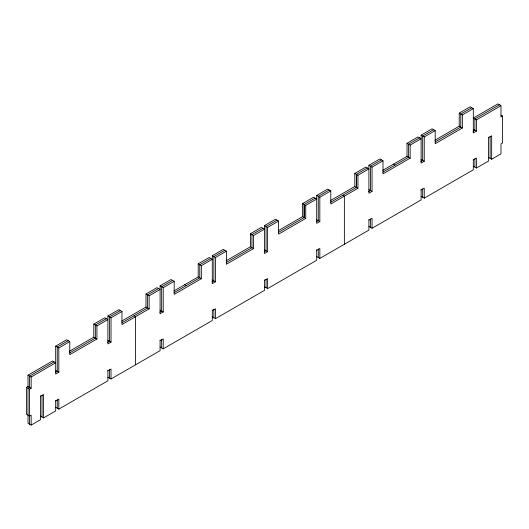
<?xml version="1.0" encoding="UTF-8"?>
<svg xmlns="http://www.w3.org/2000/svg" width="529" height="529" viewBox="0 0 529 529"><rect width="100%" height="100%" fill="white"/><g stroke="black" fill="none" stroke-linecap="round" stroke-linejoin="round"><path stroke-width="0.79" d="M135.556 364.818L135.556 316.692L133.989 315.787M304.175 216.328L304.175 204.472L315.139 198.144M356.381 186.188L356.381 174.332L367.344 168.004M69.782 341.608L58.818 347.937L58.818 372.251L55.684 374.056L55.684 346.125L66.647 339.797L69.782 341.608L69.782 354.668L96.926 338.996L96.926 325.937L107.89 319.602L104.755 317.797L93.792 324.125L93.792 337.185L69.504 351.21M121.981 311.469L111.017 317.797L111.017 342.111L107.89 343.916L107.89 315.992L118.853 309.657L121.981 311.469L121.981 324.528L149.132 308.857L149.132 295.797L160.095 289.462L156.961 287.657L145.997 293.985L145.997 307.045L121.71 321.07M174.186 281.329L163.223 287.657L163.223 311.971L160.095 313.776L160.089 285.852L171.052 279.517L174.186 281.329L174.186 294.389L201.331 278.717L201.331 265.657L212.294 259.322L209.167 257.517L198.203 263.845L198.203 276.905L173.915 290.93M226.392 251.189L215.429 257.517L215.429 281.831L212.294 283.637L212.294 255.712L223.258 249.377L226.392 251.189L226.392 264.249L253.536 248.577L253.536 235.517L264.5 229.183L261.366 227.377L250.402 233.706L250.402 246.765L226.114 260.79M278.598 221.049L267.634 227.377L267.634 251.692L264.5 253.497L264.5 225.572L275.464 219.237L278.598 221.049L278.598 234.109L305.742 218.437L305.742 205.378L316.706 199.043L313.571 197.238L302.608 203.566L302.608 216.626L278.32 230.651M330.797 190.909L319.833 197.238L319.833 221.552L316.706 223.357L316.706 195.432L327.669 189.098L330.797 190.909L330.797 203.969L357.948 188.298L357.948 175.238L368.911 168.903L365.777 167.098L354.814 173.426L354.814 186.486L330.526 200.511M383.003 160.77L372.039 167.098L372.039 191.412L368.911 193.217L368.905 165.293L379.868 158.958L383.003 160.77L383.003 173.829L410.147 158.158L410.147 145.098L421.11 138.763L417.983 136.958L407.019 143.286L407.019 156.346L382.731 170.371M435.208 130.63L424.245 136.958L424.245 161.272L421.11 163.077L421.11 135.153L432.074 128.818L435.208 130.63L435.208 143.69L462.353 128.018L462.353 114.958L473.316 108.624L473.316 132.938L476.45 131.132L476.45 119.878L500.983 105.714L500.983 116.969L502.55 116.063L502.55 142.989L500.983 143.895L500.983 153.84L491.672 159.209L488.545 157.404M434.931 140.231L459.218 126.206L459.218 113.146L470.182 106.818L473.316 108.624M68.215 340.702L57.251 347.031L57.251 371.345L55.373 372.429M106.322 318.703L95.359 325.031L95.359 338.091L69.643 352.936M120.414 310.563L109.457 316.891L109.457 341.205L107.572 342.289M158.528 288.563L147.565 294.891L147.565 307.951L121.849 322.796M172.619 280.423L161.656 286.751L160.089 285.852M210.727 258.423L199.77 264.751L199.77 277.811L174.048 292.656M224.825 250.283L213.861 256.611L213.861 280.925L211.984 282.01M262.933 228.283L251.969 234.612L251.969 247.671L226.253 262.516M277.031 220.143L266.067 226.472L266.067 250.786L264.189 251.87M329.236 190.004L318.273 196.332L318.273 220.646L316.388 221.73M381.435 159.864L370.472 166.192L370.472 190.506L368.594 191.591M419.543 137.864L408.586 144.192L408.586 157.252L382.864 172.097M433.641 129.724L422.678 136.052L422.678 160.366L420.8 161.451M471.749 107.724L460.785 114.052L460.785 127.112L435.069 141.957M28.017 375.16L52.55 360.996L55.684 362.808L31.151 376.972L28.017 375.16L28.017 386.415L26.45 387.321L26.45 414.247L29.584 416.052L31.151 415.146L31.151 425.098L28.017 423.286L28.017 388.22L29.584 387.321L29.584 376.066L54.117 361.902M278.459 232.376L304.175 217.531L304.175 204.472M330.665 202.237L356.381 187.392L356.381 174.332M500.983 105.714L499.416 104.808L474.883 118.972L474.883 130.227L473.005 131.311M159.778 312.15L161.656 311.065L161.656 286.751L163.223 287.657M26.45 387.321L29.584 389.126L31.151 388.22L31.151 376.972M40.455 396.314L43.59 394.502L43.59 417.91L40.455 416.105M488.545 137.613L491.672 135.801L491.672 159.209M55.684 400.982L58.818 399.177L58.818 409.122L55.684 407.31M107.89 370.842L111.017 369.037L111.017 378.982L107.89 377.17M160.095 340.702L163.223 338.897L163.223 348.842L160.089 347.031M212.294 310.563L215.429 308.757L215.429 318.703L212.294 316.891M264.5 280.423L267.634 278.618L267.634 288.563L264.5 286.751M316.706 250.283L319.833 248.478L319.833 258.423L316.706 256.611M368.911 220.143L372.039 218.338L372.039 228.283L368.905 226.472M421.11 190.004L424.245 188.198L424.245 198.144L421.11 196.332M473.316 159.864L476.45 158.059L476.45 168.004L473.316 166.192M31.151 425.098L40.455 419.722L40.455 395.923M43.59 417.91L55.684 410.927L55.684 400.427M58.818 409.122L107.89 380.787L107.89 370.287M111.017 378.982L160.095 350.648L160.089 340.147M163.223 348.842L212.294 320.508L212.294 310.007M215.429 318.703L264.5 290.368L264.5 279.867M267.634 288.563L316.706 260.228L316.706 249.728M319.833 258.423L368.911 230.089L368.905 219.588M372.039 228.283L421.11 199.949L421.11 189.448M424.245 198.144L473.316 169.809L473.316 159.308M476.45 168.004L488.545 161.021L488.545 137.223M499.416 104.808L497.849 103.902L473.316 118.073L476.45 119.878M500.983 115.157L502.55 116.063M459.218 113.146L462.353 114.958M473.316 129.321L476.45 131.132M459.218 126.206L462.353 128.018M421.11 135.153L424.245 136.958M407.019 143.286L410.147 145.098M421.11 159.46L424.245 161.272M407.019 156.346L410.147 158.158M393.444 164.182L395.011 165.088M368.905 165.293L372.039 167.098M354.814 173.426L357.948 175.238M368.905 189.6L372.039 191.412M354.814 186.486L357.948 188.298M342.805 195.227L344.372 196.133L344.372 244.259M316.706 195.432L319.833 197.238M302.608 203.566L305.742 205.378M316.706 219.74L319.833 221.552M302.608 216.626L305.742 218.437M264.5 225.572L267.634 227.377M250.402 233.706L253.536 235.517M264.5 249.88L267.634 251.692M250.402 246.765L253.536 248.577M212.294 255.712L215.429 257.517M198.203 263.845L201.331 265.657M212.294 280.02L215.429 281.831M198.203 276.905L201.331 278.717M184.628 284.741L186.195 285.647M145.997 293.985L149.132 295.797M160.089 310.159L163.223 311.971M145.997 307.045L149.132 308.857M107.89 315.992L111.017 317.797M93.792 324.125L96.926 325.937M107.89 340.299L111.017 342.111M93.792 337.185L96.926 338.996M55.684 346.125L58.818 347.937M55.684 370.439L58.818 372.251M28.017 386.415L31.151 388.22M490.112 136.515L490.112 158.31M474.883 158.68L474.883 167.098M422.678 188.82L422.678 197.238M370.472 218.96L370.472 227.377M318.273 249.099L318.273 257.517M266.067 279.239L266.067 287.657M213.861 309.379L213.861 317.797M161.656 339.519L161.656 347.937M109.457 369.659L109.457 378.076M57.251 399.798L57.251 408.216M42.022 395.216L42.022 417.011M29.584 389.126L29.584 424.192"/></g></svg>
